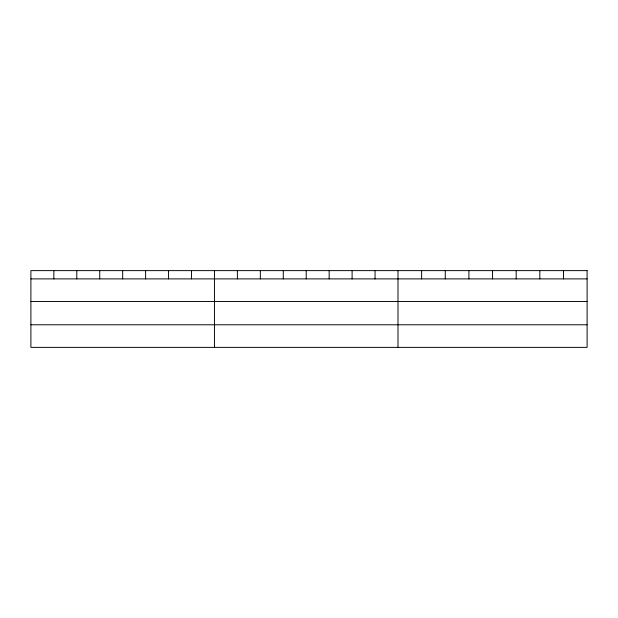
<?xml version="1.0" encoding="UTF-8"?>
<svg xmlns="http://www.w3.org/2000/svg" width="618" height="618" viewBox="0 0 618 618"><rect width="100%" height="100%" fill="white"/><g stroke="black" fill="none" stroke-linecap="round" stroke-linejoin="round"><path stroke-width="0.93" d="M30.9 278.896L587.1 278.896M30.9 301.491L587.1 301.491M30.9 324.782L587.1 324.782M563.462 270.622L563.462 278.896M539.823 270.622L539.823 278.896M516.184 270.622L516.184 278.896M492.546 270.622L492.546 278.896M468.907 270.622L468.907 278.896M445.269 270.622L445.269 278.896M421.63 270.622L421.63 278.896M397.992 270.622L397.992 347.378M375.049 270.622L375.049 278.896M352.106 270.622L352.106 278.896M329.162 270.622L329.162 278.896M306.219 270.622L306.219 278.896M283.276 270.622L283.276 278.896M260.332 270.622L260.332 278.896M237.389 270.622L237.389 278.896M214.446 270.622L214.446 347.378M191.503 270.622L191.503 278.896M168.559 270.622L168.559 278.896M145.616 270.622L145.616 278.896M122.673 270.622L122.673 278.896M99.73 270.622L99.73 278.896M76.787 270.622L76.787 278.896M53.843 270.622L53.843 278.896M587.1 270.622L30.9 270.622L30.9 347.378L587.1 347.378L587.1 270.622"/></g></svg>
